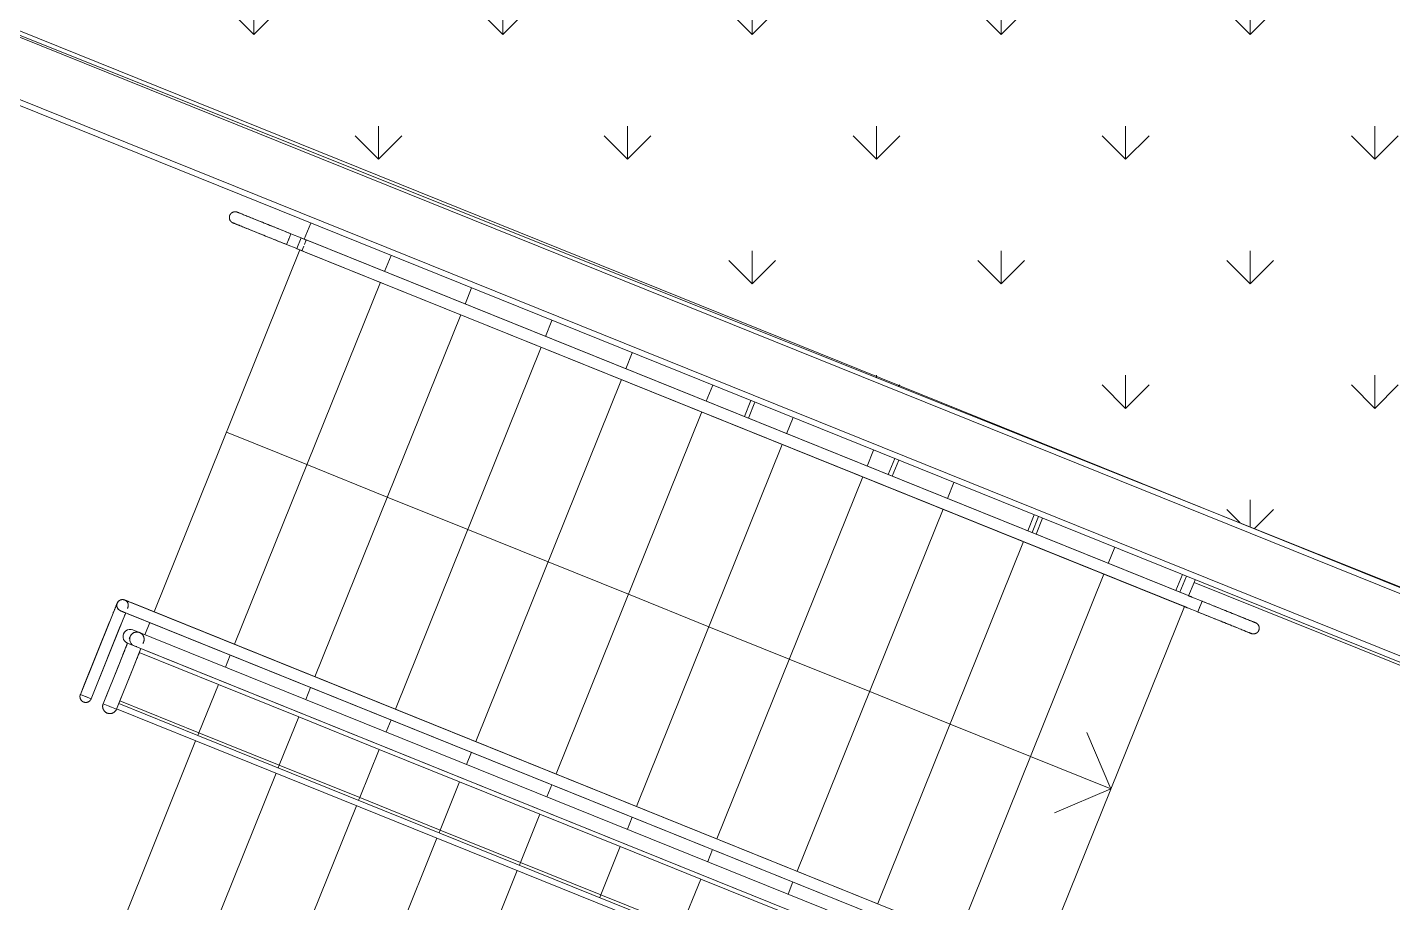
# Model space of a CAD drawing. Header units: millimetres. Extents: x -584918 to 2941280, y 3000189 to 4229862.
# Drawn here: x 208818 to 213544, y 4020652 to 4023680 of the extents above; entities that cross this region are included whole.
import ezdxf

# ---------------------------------------------------------------- set-up
doc = ezdxf.new("R2010")
doc.units = ezdxf.units.MM
for name, color, linetype, lineweight in [('Лестницы', 7, 'Continuous', 0), ('Ограждение', 7, 'Continuous', 0), ('Стены внутренние', 7, 'Continuous', 0), ('Стены отделка', 7, 'Continuous', 0), ('Стрелки вверх', 7, 'Continuous', 0), ('экспертиза условные обозначения', 1, 'Continuous', 0)]:
    doc.layers.add(name, color=color, linetype=linetype, lineweight=lineweight)

# ---------------------------------------------------------------- blocks, each defined once
blk = doc.blocks.new('Тип верхнего поручня - Верхний поручень_Внутренний_-6863545-АР Этаж 03')
at = {"layer": 'Ограждение'}
for p, q in [((23582.8, 15232.9), (20430.6, 16503.2)), ((20411.9, 16456.8), (23509.8, 15208.4)), ((20374.5, 16364.1), (20339, 16275.9)), ((20385.4, 16257.3), (20420.9, 16345.4)), ((20339, 16275.9), (20327.6, 16247.6)), ((20374, 16229), (20385.4, 16257.3)), ((20352.9, 16237.4), (20348.6, 16239.2)), ((22885.2, 13524.8), (23569.7, 15223.3)), ((23540.6, 15218.1), (23582.2, 15233.1)), ((23506.6, 15200.5), (22838.8, 13543.5)), ((23513.4, 15206.9), (23522.6, 15203.2)), ((22838.8, 13543.5), (22827.4, 13515.2)), ((22873.8, 13496.5), (22885.2, 13524.8)), ((22852.8, 13505), (22848.5, 13506.7))]:
    blk.add_line(p, q, dxfattribs=at)
at = {"layer": 'Ограждение', "flags": 128}
for points in [[(20411.9, 16456.8), (20406.2, 16460), (20401.5, 16464.6), (20398.2, 16470.2), (20396.5, 16476.5), (20396.4, 16483), (20398, 16489.3), (20401.2, 16495), (20405.8, 16499.7), (20411.4, 16503), (20417.7, 16504.7), (20424.2, 16504.8), (20430.6, 16503.2)], [(20421.2, 16480), (20421.6, 16480.9), (20422, 16481.8), (20422.5, 16482.7), (20423, 16483.6), (20423.5, 16484.4), (20424.1, 16485.2), (20424.7, 16486), (20425.3, 16486.8), (20426, 16487.6), (20426.7, 16488.3), (20427.4, 16489), (20428.1, 16489.6), (20428.9, 16490.3), (20429.7, 16490.9), (20430.5, 16491.5), (20431.4, 16492), (20432.2, 16492.5), (20433.1, 16493), (20434, 16493.4), (20434.9, 16493.8), (20435.9, 16494.2), (20436.8, 16494.5), (20437.8, 16494.8), (20438.8, 16495), (20439.7, 16495.2), (20440.7, 16495.4), (20441.7, 16495.5), (20442.7, 16495.6), (20443.7, 16495.6), (20444.7, 16495.6), (20445.7, 16495.6), (20446.7, 16495.5), (20447.7, 16495.4), (20448.7, 16495.3), (20449.7, 16495.1), (20450.6, 16494.9), (20451.6, 16494.6), (20452.5, 16494.3), (20453.5, 16493.9), (20454.4, 16493.6), (20455.3, 16493.1), (20456.2, 16492.7), (20457.1, 16492.2), (20457.9, 16491.7), (20458.8, 16491.1), (20459.6, 16490.5), (20460.4, 16489.9), (20461.1, 16489.2), (20461.8, 16488.6), (20462.5, 16487.8), (20463.2, 16487.1), (20463.9, 16486.3), (20464.5, 16485.5), (20465, 16484.7), (20465.6, 16483.9), (20466.1, 16483), (20466.6, 16482.2), (20467, 16481.3), (20467.4, 16480.4), (20467.8, 16479.4), (20468.1, 16478.5), (20468.4, 16477.5), (20468.7, 16476.6), (20468.9, 16475.6), (20469.1, 16474.6), (20469.2, 16473.6), (20469.3, 16472.6), (20469.4, 16471.6), (20469.4, 16470.6), (20469.4, 16469.6), (20469.3, 16468.6), (20469.2, 16467.6), (20469.1, 16466.6), (20468.9, 16465.6), (20468.7, 16464.7), (20468.4, 16463.7), (20468.1, 16462.8), (20467.8, 16461.8), (20467.6, 16461.3)], [(20374.5, 16364.1), (20376.4, 16368.7), (20378.2, 16373.3), (20380.1, 16377.9), (20381.9, 16382.5), (20383.8, 16387.1), (20385.6, 16391.6), (20387.4, 16396.1), (20389.2, 16400.5), (20390.9, 16404.9), (20392.7, 16409.2), (20394.4, 16413.4), (20396.1, 16417.6), (20397.7, 16421.7), (20399.3, 16425.6), (20400.9, 16429.5), (20402.4, 16433.3), (20403.9, 16437), (20405.3, 16440.5), (20406.7, 16443.9), (20408, 16447.2), (20409.3, 16450.4), (20410.5, 16453.4), (20411.7, 16456.3)], [(20418, 16472.1), (20418.7, 16473.7), (20419.2, 16475.1), (20419.7, 16476.4), (20420.2, 16477.4), (20420.5, 16478.3), (20420.8, 16479), (20421, 16479.5), (20421.1, 16479.8), (20421.2, 16480), (20421.2, 16480)], [(20467.6, 16461.3), (20467.5, 16461.2), (20467.4, 16460.9), (20467.2, 16460.5), (20467, 16459.8), (20466.7, 16459), (20466.2, 16458), (20465.8, 16456.8), (20465.2, 16455.4)], [(20458.2, 16438.1), (20457.2, 16435.5), (20456, 16432.5), (20454.7, 16429.4), (20453.4, 16426.1), (20452, 16422.8), (20450.6, 16419.2), (20449.2, 16415.6), (20447.7, 16411.9), (20446.1, 16408), (20444.5, 16404.1), (20442.9, 16400), (20441.2, 16395.9), (20439.5, 16391.7), (20437.8, 16387.4), (20436, 16383), (20434.3, 16378.6), (20432.5, 16374.1), (20430.6, 16369.6), (20428.8, 16365.1), (20427, 16360.5), (20425.1, 16355.9), (20423.2, 16351.3), (20421.4, 16346.6), (20420.9, 16345.4)], [(23525.1, 15232.2), (23523.3, 15228.2), (23523, 15226.7)], [(23582.2, 15233.1), (23572.9, 15236.1), (23563.8, 15238.4), (23555, 15239.7), (23549.3, 15240)], [(23566.8, 15215.8), (23570.5, 15217.9), (23576.7, 15221.9), (23581.3, 15225.6), (23583.9, 15228.8), (23584.4, 15231.3), (23582.8, 15232.9)], [(23582.8, 15232.9), (23582.5, 15233), (23582.2, 15233.1)]]:
    blk.add_lwpolyline(points, dxfattribs=at)
at = {"layer": 'Ограждение'}
for start, end in [(113.0513, 158.0513), (158.0513, 270.7047)]:
    blk.add_arc((20444.4, 16470.6), 25, start, end, dxfattribs=at)
blk = doc.blocks.new('Тип верхнего поручня - D50-V33-АР Этаж 03')
at = {"layer": 'Ограждение', "flags": 128}
for points in [[(0, 25), (1, 25), (2, 24.9), (3, 24.8), (4, 24.7), (5, 24.5), (5.9, 24.3), (6.9, 24), (7.9, 23.7), (8.8, 23.4), (9.7, 23), (10.6, 22.6), (11.5, 22.2), (12.4, 21.7), (13.3, 21.2), (14.1, 20.6), (14.9, 20.1), (15.7, 19.4), (16.5, 18.8), (17.2, 18.1), (17.9, 17.4), (18.6, 16.7), (19.3, 15.9), (19.9, 15.1), (20.5, 14.3), (21, 13.5), (21.6, 12.7), (22, 11.8), (22.5, 10.9), (22.9, 10), (23.3, 9.1), (23.6, 8.1), (24, 7.2), (24.2, 6.2), (24.4, 5.2), (24.6, 4.2), (24.8, 3.3), (24.9, 2.3), (25, 1.3), (25, 0.3), (25, 0)], [(25, 0), (25, -1), (24.9, -2), (24.8, -3), (24.7, -4), (24.5, -5), (24.3, -5.9), (24, -6.9), (23.7, -7.9), (23.4, -8.8), (23, -9.7), (22.6, -10.6), (22.2, -11.5), (21.7, -12.4), (21.2, -13.3), (20.6, -14.1), (20.1, -14.9), (19.4, -15.7), (18.8, -16.5), (18.1, -17.2), (17.4, -17.9), (16.7, -18.6), (15.9, -19.3), (15.1, -19.9), (14.3, -20.5), (13.5, -21), (12.7, -21.6), (11.8, -22), (10.9, -22.5), (10, -22.9), (9.1, -23.3), (8.1, -23.6), (7.2, -24), (6.2, -24.2), (5.2, -24.4), (4.2, -24.6), (3.3, -24.8), (2.3, -24.9), (1.3, -25), (0.3, -25), (0, -25)]]:
    blk.add_lwpolyline(points, dxfattribs=at)
blk = doc.blocks.new('Тип верхнего поручня - Верхний поручень_Внутренний_-V35-АР Этаж 03')
at = {"layer": 'Ограждение'}
for p, q in [((20430.6, 16503.2), (23551.7, 15245.4)), ((20383.8, 16387.2), (20412.2, 16457.7)), ((20430.2, 16368.6), (20458.2, 16438.1)), ((20458.2, 16438.1), (23509.8, 15208.4)), ((20327.6, 16247.6), (20383.8, 16387.2)), ((20374, 16229), (20430.2, 16368.6)), ((20327.6, 16247.6), (20374, 16229)), ((23519.1, 15231.6), (22827.4, 13515.2)), ((23524.3, 15229.5), (23519.1, 15231.6)), ((23551.7, 15245.4), (23533, 15199)), ((23565.5, 15212.9), (23542.3, 15222.2)), ((23565.5, 15212.9), (22873.8, 13496.5)), ((23513.8, 15206.8), (23533, 15199)), ((22873.8, 13496.5), (22827.4, 13515.2))]:
    blk.add_line(p, q, dxfattribs=at)
blk = doc.blocks.new('Тип перил - Перила_Внутренний_-6863561-АР Этаж 03')
at = {"layer": 'Ограждение'}
for p, q in [((23666.9, 15290.6), (20417.4, 16600.1)), ((20402.5, 16563), (23651.9, 15253.5)), ((20349.8, 16530.3), (20260.1, 16307.7)), ((20297.2, 16292.8), (20386.9, 16515.4)), ((20260.1, 16307.7), (20248.7, 16279.4)), ((20269.5, 16271.1), (20265.1, 16272.8)), ((20285.8, 16264.5), (20297.2, 16292.8)), ((22971.5, 13511.6), (23678, 15264.6)), ((23659.4, 15272.1), (23661.6, 15271.2)), ((23633.4, 15261), (22934.4, 13526.5)), ((22927, 13508), (22915.6, 13479.7)), ((22936.3, 13471.3), (22931.9, 13473.1)), ((22952.7, 13464.7), (22964.1, 13493))]:
    blk.add_line(p, q, dxfattribs=at)
at = {"layer": 'Ограждение', "flags": 128}
for points in [[(20349.8, 16530.3), (20350.9, 16532.9), (20351.9, 16535.5), (20353, 16538.1), (20354, 16540.7), (20355, 16543.2), (20356.1, 16545.7), (20357.1, 16548.3), (20358.1, 16550.7), (20359.1, 16553.2), (20360, 16555.6), (20361, 16558), (20361.9, 16560.3), (20362.8, 16562.6), (20363.7, 16564.8), (20364.6, 16567), (20365.5, 16569.1), (20366.3, 16571.1), (20367.1, 16573.1), (20367.9, 16575), (20368.6, 16576.9), (20369.3, 16578.7), (20370, 16580.4), (20370.7, 16582), (20371.3, 16583.5), (20371.9, 16584.9), (20372.4, 16586.3), (20372.9, 16587.6), (20373.4, 16588.8), (20373.8, 16589.8), (20374.2, 16590.8), (20374.6, 16591.7), (20374.9, 16592.5), (20375.2, 16593.2), (20375.4, 16593.8), (20375.6, 16594.3), (20375.8, 16594.7), (20375.9, 16595), (20376, 16595.2), (20376, 16595.2), (20376, 16595.2)], [(20376, 16595.2), (20376.3, 16596), (20376.7, 16596.7), (20377, 16597.4), (20377.4, 16598.1), (20377.9, 16598.8), (20378.3, 16599.4), (20378.8, 16600.1), (20379.3, 16600.7), (20379.8, 16601.3), (20380.4, 16601.9), (20381, 16602.4), (20381.6, 16603), (20382.2, 16603.5), (20382.8, 16604), (20383.5, 16604.4), (20384.1, 16604.8), (20384.8, 16605.2), (20385.5, 16605.6), (20386.3, 16606), (20387, 16606.3), (20387.7, 16606.6), (20388.5, 16606.8), (20389.3, 16607.1), (20390, 16607.2), (20390.8, 16607.4), (20391.6, 16607.5), (20392.4, 16607.7), (20393.2, 16607.7), (20394, 16607.8), (20394.8, 16607.8), (20395.6, 16607.7), (20396.4, 16607.7), (20397.2, 16607.6), (20398, 16607.5), (20398.8, 16607.3), (20399.5, 16607.1), (20400.3, 16606.9), (20401.1, 16606.7), (20401.8, 16606.4), (20402.6, 16606.1), (20403.3, 16605.8), (20404, 16605.4), (20404.7, 16605), (20405.4, 16604.6), (20406.1, 16604.1), (20406.7, 16603.7), (20407.3, 16603.2), (20407.9, 16602.6), (20408.5, 16602.1), (20409.1, 16601.5), (20409.6, 16600.9), (20410.1, 16600.3), (20410.6, 16599.7), (20411.1, 16599), (20411.5, 16598.4), (20411.9, 16597.7), (20412.3, 16597), (20412.7, 16596.3), (20413, 16595.5), (20413.3, 16594.8), (20413.6, 16594), (20413.8, 16593.3), (20414, 16592.5), (20414.2, 16591.7), (20414.3, 16590.9), (20414.4, 16590.1), (20414.5, 16589.3), (20414.5, 16588.5), (20414.6, 16587.7), (20414.5, 16586.9), (20414.5, 16586.1), (20414.4, 16585.3), (20414.3, 16584.6), (20414.2, 16583.8), (20414, 16583), (20413.8, 16582.2), (20413.5, 16581.4), (20413.3, 16580.7)], [(20417.4, 16600.1), (20416.4, 16600.5), (20415.5, 16600.9), (20414.5, 16601.3), (20413.6, 16601.7), (20412.7, 16602), (20411.9, 16602.4), (20411, 16602.7), (20410.2, 16603), (20409.4, 16603.3), (20408.7, 16603.6), (20408, 16603.9), (20407.3, 16604.2), (20406.7, 16604.4), (20406.1, 16604.7), (20405.5, 16604.9), (20405, 16605.1), (20404.5, 16605.3), (20404.1, 16605.5), (20403.7, 16605.6), (20403.3, 16605.8), (20403, 16605.9), (20402.7, 16606), (20402.5, 16606.1), (20402.3, 16606.2), (20402.2, 16606.3), (20402.1, 16606.3), (20402, 16606.3), (20402, 16606.3)], [(20405.2, 16560.6), (20404.4, 16558.7), (20403.6, 16556.7), (20402.8, 16554.7), (20401.9, 16552.6), (20401.1, 16550.4), (20400.2, 16548.2), (20399.3, 16546), (20398.3, 16543.7), (20397.4, 16541.3), (20396.4, 16538.9), (20395.4, 16536.5), (20394.4, 16534), (20393.4, 16531.5), (20392.4, 16528.9), (20391.4, 16526.4), (20390.4, 16523.8), (20389.3, 16521.3), (20388.3, 16518.7), (20387.2, 16516.1), (20386.9, 16515.4)], [(20387.1, 16569.2), (20387.1, 16569.2), (20387.2, 16569.2), (20387.3, 16569.1), (20387.4, 16569.1), (20387.6, 16569), (20387.9, 16568.9), (20388.2, 16568.8), (20388.5, 16568.6), (20388.9, 16568.5), (20389.3, 16568.3), (20389.7, 16568.1), (20390.2, 16567.9), (20390.8, 16567.7), (20391.3, 16567.5), (20391.9, 16567.3), (20392.6, 16567), (20393.3, 16566.7), (20394, 16566.4), (20394.7, 16566.1), (20395.5, 16565.8), (20396.3, 16565.5), (20397.2, 16565.1), (20398.1, 16564.8), (20398.9, 16564.4), (20399.9, 16564.1), (20400.8, 16563.7), (20401.8, 16563.3), (20402.5, 16563)], [(20413.1, 16580.2), (20413, 16580.1), (20412.9, 16579.8), (20412.8, 16579.5), (20412.6, 16579), (20412.4, 16578.4), (20412.1, 16577.8), (20411.8, 16577)], [(23660.2, 15274), (23659.4, 15272.1), (23658.6, 15270.1)]]:
    blk.add_lwpolyline(points, dxfattribs=at)
at = {"layer": 'Ограждение'}
for start, end in [(68.0513, 248.0513), (158.0513, 203.0513), (108.695, 158.0513), (91.3612, 104.7226), (58.6602, 86.4992), (60.6327, 68.0513), (208.6576, 228.0185), (233.0513, 257.4424), (248.0513, 252.4315)]:
    blk.add_arc((20394.6, 16587.8), 20, start, end, dxfattribs=at)
blk = doc.blocks.new('Тип перил - D40-V36-АР Этаж 03')
at = {"layer": 'Ограждение', "flags": 128}
for points in [[(0, 20), (0.8, 20), (1.6, 19.9), (2.4, 19.9), (3.2, 19.7), (4, 19.6), (4.8, 19.4), (5.5, 19.2), (6.3, 19), (7, 18.7), (7.8, 18.4), (8.5, 18.1), (9.2, 17.7), (9.9, 17.4), (10.6, 16.9), (11.3, 16.5), (11.9, 16), (12.6, 15.6), (13.2, 15), (13.8, 14.5), (14.3, 13.9), (14.9, 13.3), (15.4, 12.7), (15.9, 12.1), (16.4, 11.5), (16.8, 10.8), (17.2, 10.1), (17.6, 9.4), (18, 8.7), (18.3, 8), (18.6, 7.2), (18.9, 6.5), (19.2, 5.7), (19.4, 5), (19.6, 4.2), (19.7, 3.4), (19.8, 2.6), (19.9, 1.8), (20, 1), (20, 0.2), (20, 0)], [(20, 0), (20, -0.8), (19.9, -1.6), (19.9, -2.4), (19.7, -3.2), (19.6, -4), (19.4, -4.8), (19.2, -5.5), (19, -6.3), (18.7, -7), (18.4, -7.8), (18.1, -8.5), (17.7, -9.2), (17.4, -9.9), (16.9, -10.6), (16.5, -11.3), (16, -11.9), (15.6, -12.6), (15, -13.2), (14.5, -13.8), (13.9, -14.3), (13.3, -14.9), (12.7, -15.4), (12.1, -15.9), (11.5, -16.4), (10.8, -16.8), (10.1, -17.2), (9.4, -17.6), (8.7, -18), (8, -18.3), (7.2, -18.6), (6.5, -18.9), (5.7, -19.2), (5, -19.4), (4.2, -19.6), (3.4, -19.7), (2.6, -19.8), (1.8, -19.9), (1, -20), (0.2, -20), (0, -20)]]:
    blk.add_lwpolyline(points, dxfattribs=at)
blk = doc.blocks.new('Тип перил - Перила_Внутренний_-V37-АР Этаж 03')
at = {"layer": 'Ограждение'}
for p, q in [((20357.3, 16548.9), (20376, 16595.2)), ((20402, 16606.3), (20427.7, 16596)), ((20427.7, 16596), (23666.9, 15290.6)), ((20248.7, 16279.4), (20357.3, 16548.9)), ((20394.4, 16533.9), (20405.6, 16561.7)), ((20405.6, 16561.7), (20412.7, 16558.9)), ((20412.7, 16558.9), (23651.9, 15253.5)), ((20285.8, 16264.5), (20394.4, 16533.9)), ((20248.7, 16279.4), (20285.8, 16264.5)), ((23678, 15264.6), (22971.5, 13511.6)), ((23666.9, 15290.6), (23651.9, 15253.5)), ((23678, 15264.6), (23659.4, 15272.1)), ((23633.4, 15261), (22934.4, 13526.5)), ((22927, 13508), (22915.6, 13479.7)), ((22952.7, 13464.7), (22915.6, 13479.7)), ((22964.1, 13493), (22952.7, 13464.7))]:
    blk.add_line(p, q, dxfattribs=at)
blk = doc.blocks.new('Тип перил - Перила_Внутренний_-6863577-АР Этаж 03')
at = {"layer": 'Ограждение', "flags": 128}
for points in [[(20368.6, 16576.9), (20369.3, 16578.7), (20370, 16580.4), (20370.7, 16582), (20371.3, 16583.5), (20371.9, 16584.9), (20372.4, 16586.3), (20372.9, 16587.6), (20373.4, 16588.8), (20373.8, 16589.8), (20374.2, 16590.8), (20374.6, 16591.7), (20374.9, 16592.5), (20375.2, 16593.2)], [(20392.4, 16607.7), (20393.2, 16607.7), (20394, 16607.8)], [(20413.6, 16601.7), (20412.7, 16602), (20411.9, 16602.4), (20411, 16602.7), (20410.2, 16603), (20409.4, 16603.3), (20408.7, 16603.6), (20408, 16603.9), (20407.3, 16604.2), (20406.7, 16604.4), (20406.1, 16604.7), (20405.5, 16604.9), (20405, 16605.1), (20404.5, 16605.3), (20404.1, 16605.5), (20403.7, 16605.6)], [(20360, 16555.6), (20361, 16558), (20361.9, 16560.3), (20362.8, 16562.6), (20363.7, 16564.8)], [(20405.2, 16560.6), (20404.4, 16558.7), (20403.6, 16556.7), (20402.8, 16554.7), (20401.9, 16552.6), (20401.1, 16550.4), (20400.2, 16548.2), (20399.3, 16546), (20398.3, 16543.7), (20397.4, 16541.3), (20396.4, 16538.9), (20395.4, 16536.5), (20394.4, 16534)]]:
    blk.add_lwpolyline(points, dxfattribs=at)
blk = doc.blocks.new('Тип перил - Перила_Внутренний_-V38-АР Этаж 03')
at = {"layer": 'Ограждение'}
for p, q in [((20368.7, 16577), (20376, 16595.2)), ((20402, 16606.3), (20416.2, 16600.6)), ((20360, 16555.4), (20364.3, 16566.1)), ((20394.4, 16533.9), (20405.6, 16561.7))]:
    blk.add_line(p, q, dxfattribs=at)
blk = doc.blocks.new('Тип перил - Перила_Внутренний_-6863650-АР Этаж 03')
at = {"layer": 'Ограждение'}
for p, q in [((21012.7, 17858.9), (20977.2, 17873.1)), ((20962.3, 17836), (20997.7, 17821.8)), ((20968.9, 17852.4), (20970.6, 17856.8)), ((24082.9, 16621.6), (21041.7, 17847.2)), ((21026.7, 17810.1), (24068, 16584.5)), ((24130.8, 16602.3), (24095.4, 16616.6)), ((24080.4, 16579.5), (24115.8, 16565.2)), ((24124.2, 16585.9), (24122.4, 16581.6))]:
    blk.add_line(p, q, dxfattribs=at)
at = {"layer": 'Ограждение', "flags": 128}
for points in [[(21026.7, 17810.1), (21024.4, 17811), (21022, 17812), (21019.6, 17812.9), (21017.1, 17813.9), (21014.6, 17814.9), (21012.1, 17816), (21009.6, 17817), (21007, 17818), (21004.4, 17819.1), (21001.8, 17820.1), (20999.2, 17821.1), (20997.7, 17821.8)], [(21012.7, 17858.9), (21015.3, 17857.8), (21017.8, 17856.8), (21020.4, 17855.7), (21023, 17854.7), (21025.6, 17853.7), (21028.1, 17852.6), (21030.6, 17851.6), (21033.1, 17850.6), (21035.5, 17849.6), (21037.9, 17848.7), (21040.3, 17847.7), (21041.7, 17847.2)], [(24095.4, 16616.6), (24094.3, 16617), (24093.1, 16617.5), (24092, 16617.9), (24090.9, 16618.4), (24089.8, 16618.8), (24088.8, 16619.2), (24087.7, 16619.7), (24086.6, 16620.1), (24085.6, 16620.5), (24084.5, 16620.9), (24083.5, 16621.4), (24082.9, 16621.6)], [(24068, 16584.5), (24069, 16584.1), (24070, 16583.7), (24071, 16583.3), (24072.1, 16582.8), (24073.2, 16582.4), (24074.2, 16582), (24075.3, 16581.5), (24076.4, 16581.1), (24077.5, 16580.6), (24078.6, 16580.2), (24079.8, 16579.7), (24080.4, 16579.5)]]:
    blk.add_lwpolyline(points, dxfattribs=at)
blk = doc.blocks.new('Тип перил - Дуга D40_расстояние между поручнями 400-V39-АР Этаж 03')
at = {"layer": 'Ограждение'}
for p, q in [((0, 0), (0, 2.3)), ((0, -2.3), (0, 0))]:
    blk.add_line(p, q, dxfattribs=at)
at = {"layer": 'Ограждение', "flags": 128}
for points in [[(0, 20), (8, 20), (16, 20), (23.9, 20), (31.9, 20), (39.7, 20), (47.5, 20), (55.3, 20), (62.9, 20), (70.5, 20), (77.9, 20), (85.2, 20), (92.4, 20), (99.4, 20), (106.2, 20), (112.9, 20), (119.4, 20), (125.8, 20), (131.9, 20), (137.8, 20), (143.5, 20), (148.9, 20), (154.1, 20), (159.1, 20), (163.8, 20), (168.3, 20), (172.5, 20), (176.4, 20), (180, 20), (183.4, 20), (186.4, 20), (189.2, 20), (191.6, 20), (193.7, 20), (195.6, 20), (197.1, 20), (198.3, 20), (199.2, 20), (199.7, 20), (200, 20), (200, 20)], [(200, 20), (199.8, 20), (199.4, 20), (198.6, 20), (197.4, 20), (196, 20), (194.3, 20), (192.2, 20), (189.8, 20), (187.2, 20), (184.2, 20), (181, 20), (177.4, 20), (173.6, 20), (169.5, 20), (165.1, 20), (160.4, 20), (155.5, 20), (150.4, 20), (145, 20), (139.3, 20), (133.5, 20), (127.4, 20), (121.2, 20), (114.7, 20), (108.1, 20), (101.2, 20), (94.3, 20), (87.1, 20), (79.9, 20), (72.5, 20), (65, 20), (57.3, 20), (49.6, 20), (41.8, 20), (34, 20), (26.1, 20), (18.1, 20), (10.2, 20), (2.2, 20), (0, 20)], [(200, 20), (200.8, 20), (201.6, 19.9), (202.4, 19.9), (203.2, 19.7), (204, 19.6), (204.8, 19.4), (205.5, 19.2), (206.3, 19), (207, 18.7), (207.8, 18.4), (208.5, 18.1), (209.2, 17.7), (209.9, 17.4), (210.6, 16.9), (211.3, 16.5), (211.9, 16), (212.6, 15.6), (213.2, 15), (213.8, 14.5), (214.3, 13.9), (214.9, 13.3), (215.4, 12.7), (215.9, 12.1), (216.4, 11.5), (216.8, 10.8), (217.2, 10.1), (217.6, 9.4), (218, 8.7), (218.3, 8), (218.6, 7.2), (218.9, 6.5), (219.2, 5.7), (219.4, 5), (219.6, 4.2), (219.7, 3.4), (219.8, 2.6), (219.9, 1.8), (220, 1), (220, 0.2), (220, 0)], [(0, -20), (8, -20), (16, -20), (23.9, -20), (31.9, -20), (39.7, -20), (47.5, -20), (55.3, -20), (62.9, -20), (70.5, -20), (77.9, -20), (85.2, -20), (92.4, -20), (99.4, -20), (106.2, -20), (112.9, -20), (119.4, -20), (125.8, -20), (131.9, -20), (137.8, -20), (143.5, -20), (148.9, -20), (154.1, -20), (159.1, -20), (163.8, -20), (168.3, -20), (172.5, -20), (176.4, -20), (180, -20), (183.4, -20), (186.4, -20), (189.2, -20), (191.6, -20), (193.7, -20), (195.6, -20), (197.1, -20), (198.3, -20), (199.2, -20), (199.7, -20), (200, -20), (200, -20)], [(200, -20), (199.8, -20), (199.4, -20), (198.6, -20), (197.4, -20), (196, -20), (194.3, -20), (192.2, -20), (189.8, -20), (187.2, -20), (184.2, -20), (181, -20), (177.4, -20), (173.6, -20), (169.5, -20), (165.1, -20), (160.4, -20), (155.5, -20), (150.4, -20), (145, -20), (139.3, -20), (133.5, -20), (127.4, -20), (121.2, -20), (114.7, -20), (108.1, -20), (101.2, -20), (94.3, -20), (87.1, -20), (79.9, -20), (72.5, -20), (65, -20), (57.3, -20), (49.6, -20), (41.8, -20), (34, -20), (26.1, -20), (18.1, -20), (10.2, -20), (2.2, -20), (0, -20)], [(220, 0), (220, -0.8), (219.9, -1.6), (219.9, -2.4), (219.7, -3.2), (219.6, -4), (219.4, -4.8), (219.2, -5.5), (219, -6.3), (218.7, -7), (218.4, -7.8), (218.1, -8.5), (217.7, -9.2), (217.4, -9.9), (216.9, -10.6), (216.5, -11.3), (216, -11.9), (215.6, -12.6), (215, -13.2), (214.5, -13.8), (213.9, -14.3), (213.3, -14.9), (212.7, -15.4), (212.1, -15.9), (211.5, -16.4), (210.8, -16.8), (210.1, -17.2), (209.4, -17.6), (208.7, -18), (208, -18.3), (207.2, -18.6), (206.5, -18.9), (205.7, -19.2), (205, -19.4), (204.2, -19.6), (203.4, -19.7), (202.6, -19.8), (201.8, -19.9), (201, -20), (200.2, -20), (200, -20)]]:
    blk.add_lwpolyline(points, dxfattribs=at)
blk = doc.blocks.new('Тип перил - Дуга D40_расстояние между поручнями 400-V40-АР Этаж 03')
at = {"layer": 'Ограждение'}
for p, q in [((0, 0), (0, 2.3)), ((0, -2.3), (0, 0))]:
    blk.add_line(p, q, dxfattribs=at)
at = {"layer": 'Ограждение', "flags": 128}
for points in [[(0, 20), (8, 20), (16, 20), (23.9, 20), (31.9, 20), (39.7, 20), (47.5, 20), (55.3, 20), (62.9, 20), (70.5, 20), (77.9, 20), (85.2, 20), (92.4, 20), (99.4, 20), (106.2, 20), (112.9, 20), (119.4, 20), (125.8, 20), (131.9, 20), (137.8, 20), (143.5, 20), (148.9, 20), (154.1, 20), (159.1, 20), (163.8, 20), (168.3, 20), (172.5, 20), (176.4, 20), (180, 20), (183.4, 20), (186.4, 20), (189.2, 20), (191.6, 20), (193.7, 20), (195.6, 20), (197.1, 20), (198.3, 20), (199.2, 20), (199.7, 20), (200, 20), (200, 20)], [(200, 20), (199.8, 20), (199.4, 20), (198.6, 20), (197.4, 20), (196, 20), (194.3, 20), (192.2, 20), (189.8, 20), (187.2, 20), (184.2, 20), (181, 20), (177.4, 20), (173.6, 20), (169.5, 20), (165.1, 20), (160.4, 20), (155.5, 20), (150.4, 20), (145, 20), (139.3, 20), (133.5, 20), (127.4, 20), (121.2, 20), (114.7, 20), (108.1, 20), (101.2, 20), (94.3, 20), (87.1, 20), (79.9, 20), (72.5, 20), (65, 20), (57.3, 20), (49.6, 20), (41.8, 20), (34, 20), (26.1, 20), (18.1, 20), (10.2, 20), (2.2, 20), (0, 20)], [(200, 20), (200.8, 20), (201.6, 19.9), (202.4, 19.9), (203.2, 19.7), (204, 19.6), (204.8, 19.4), (205.5, 19.2), (206.3, 19), (207, 18.7), (207.8, 18.4), (208.5, 18.1), (209.2, 17.7), (209.9, 17.4), (210.6, 16.9), (211.3, 16.5), (211.9, 16), (212.6, 15.6), (213.2, 15), (213.8, 14.5), (214.3, 13.9), (214.9, 13.3), (215.4, 12.7), (215.9, 12.1), (216.4, 11.5), (216.8, 10.8), (217.2, 10.1), (217.6, 9.4), (218, 8.7), (218.3, 8), (218.6, 7.2), (218.9, 6.5), (219.2, 5.7), (219.4, 5), (219.6, 4.2), (219.7, 3.4), (219.8, 2.6), (219.9, 1.8), (220, 1), (220, 0.2), (220, 0)], [(220, 0), (220, -0.8), (219.9, -1.6), (219.9, -2.4), (219.7, -3.2), (219.6, -4), (219.4, -4.8), (219.2, -5.5), (219, -6.3), (218.7, -7), (218.4, -7.8), (218.1, -8.5), (217.7, -9.2), (217.4, -9.9), (216.9, -10.6), (216.5, -11.3), (216, -11.9), (215.6, -12.6), (215, -13.2), (214.5, -13.8), (213.9, -14.3), (213.3, -14.9), (212.7, -15.4), (212.1, -15.9), (211.5, -16.4), (210.8, -16.8), (210.1, -17.2), (209.4, -17.6), (208.7, -18), (208, -18.3), (207.2, -18.6), (206.5, -18.9), (205.7, -19.2), (205, -19.4), (204.2, -19.6), (203.4, -19.7), (202.6, -19.8), (201.8, -19.9), (201, -20), (200.2, -20), (200, -20)], [(0, -20), (8, -20), (16, -20), (23.9, -20), (31.9, -20), (39.7, -20), (47.5, -20), (55.3, -20), (62.9, -20), (70.5, -20), (77.9, -20), (85.2, -20), (92.4, -20), (99.4, -20), (106.2, -20), (112.9, -20), (119.4, -20), (125.8, -20), (131.9, -20), (137.8, -20), (143.5, -20), (148.9, -20), (154.1, -20), (159.1, -20), (163.8, -20), (168.3, -20), (172.5, -20), (176.4, -20), (180, -20), (183.4, -20), (186.4, -20), (189.2, -20), (191.6, -20), (193.7, -20), (195.6, -20), (197.1, -20), (198.3, -20), (199.2, -20), (199.7, -20), (200, -20), (200, -20)], [(200, -20), (199.8, -20), (199.4, -20), (198.6, -20), (197.4, -20), (196, -20), (194.3, -20), (192.2, -20), (189.8, -20), (187.2, -20), (184.2, -20), (181, -20), (177.4, -20), (173.6, -20), (169.5, -20), (165.1, -20), (160.4, -20), (155.5, -20), (150.4, -20), (145, -20), (139.3, -20), (133.5, -20), (127.4, -20), (121.2, -20), (114.7, -20), (108.1, -20), (101.2, -20), (94.3, -20), (87.1, -20), (79.9, -20), (72.5, -20), (65, -20), (57.3, -20), (49.6, -20), (41.8, -20), (34, -20), (26.1, -20), (18.1, -20), (10.2, -20), (2.2, -20), (0, -20)]]:
    blk.add_lwpolyline(points, dxfattribs=at)
blk = doc.blocks.new('Тип перил - Перила_Внутренний_-V41-АР Этаж 03')
at = {"layer": 'Ограждение'}
for p, q in [((20977.2, 17873.1), (20969.8, 17854.7)), ((20977.2, 17873.1), (21012.7, 17858.9)), ((20969.8, 17854.6), (20962.3, 17836)), ((20962.3, 17836), (20997.7, 17821.8)), ((21012.7, 17858.9), (20997.7, 17821.8)), ((21012.7, 17858.9), (20997.7, 17821.8)), ((20997.7, 17821.8), (21015.6, 17814.6)), ((21012.7, 17858.9), (21030.5, 17851.7)), ((21021.8, 17830.1), (21015.6, 17814.6)), ((21021.8, 17830.1), (21015.6, 17814.6)), ((21030.5, 17851.7), (21024.2, 17836.1)), ((21030.5, 17851.7), (21024.2, 17836.1)), ((21030.5, 17851.7), (21033.4, 17850.5)), ((21033.4, 17850.5), (24074.6, 16624.9)), ((21015.6, 17814.6), (21018.5, 17813.4)), ((21018.5, 17813.4), (24059.7, 16587.8)), ((24059.7, 16587.8), (24080.4, 16579.5)), ((24074.6, 16624.9), (24095.4, 16616.6)), ((24095.4, 16616.6), (24130.8, 16602.3)), ((24130.8, 16602.3), (24115.8, 16565.2)), ((24080.4, 16579.5), (24115.8, 16565.2))]:
    blk.add_line(p, q, dxfattribs=at)
blk = doc.blocks.new('Тип перил - Перила_Внутренний_-6863660-АР Этаж 03')
at = {"layer": 'Ограждение', "flags": 128}
for points in [[(24087.4, 16619.8), (24086.6, 16620.1), (24085.6, 16620.5), (24084.5, 16620.9), (24083.5, 16621.4), (24082.9, 16621.6)], [(24095.4, 16616.6), (24094.3, 16617), (24093.1, 16617.5), (24092, 16617.9), (24090.9, 16618.4)], [(24068, 16584.5), (24069, 16584.1), (24070, 16583.7), (24071, 16583.3), (24072.1, 16582.8)], [(24075.3, 16581.5), (24076.4, 16581.1), (24077.5, 16580.6), (24078.6, 16580.2), (24079.8, 16579.7), (24080.4, 16579.5)]]:
    blk.add_lwpolyline(points, dxfattribs=at)
blk = doc.blocks.new('Тип перил - Перила_Внутренний_-V42-АР Этаж 03')
at = {"layer": 'Ограждение'}
for p, q in [((24082.9, 16621.6), (24095.4, 16616.6)), ((24067.9, 16584.5), (24080.4, 16579.5))]:
    blk.add_line(p, q, dxfattribs=at)
blk = doc.blocks.new('ADSK_Ограждение_Опоры_Г_образная - D15 высота60 консоль80-139754-АР Этаж 03')
at = {"layer": 'Ограждение'}
for p, q in [((-7.5, 80), (-7.5, 20)), ((7.5, 20), (7.5, 80))]:
    blk.add_line(p, q, dxfattribs=at)
blk = doc.blocks.new('Ограждение - Ограждение-6863919-АР Этаж 03')
at = {"layer": 'Ограждение'}
for p, q in [((20647.8, 16119.2), (20374.1, 16229.4)), ((20647.8, 16119.2), (20374.1, 16229.4)), ((20655.2, 16137.7), (20381.6, 16248)), ((20655.2, 16137.7), (20381.6, 16248)), ((23425.7, 14999.7), (20647.8, 16119.2)), ((23433.2, 15018.3), (20655.2, 16137.7))]:
    blk.add_line(p, q, dxfattribs=at)

msp = doc.modelspace()

# ---------------------------------------------------------------- hatches: boundary and pattern name
at = {"layer": 'экспертиза условные обозначения'}
h = msp.add_hatch(dxfattribs=at)
h.set_pattern_fill('GRASS', color=2, scale=24)
h.set_pattern_definition([(90, (109166.84, 3464580.1), (-431.0523, 431.0523), [114.3, -747.8046]), (45, (109166.84, 3464580.1), (-431.0523, 431.0523), [114.3, -495.3]), (135, (109166.84, 3464580.1), (-431.0523, -431.0523), [114.3, -495.3])])
h.paths.add_polyline_path([(209001.082, 4030332.633), (206653.767, 4024507.815), (216302.353, 4020653.225), (216956.01, 4022275.263), (218004.165, 4021852.872), (218004.165, 4026693.744)])
at = {"layer": 'экспертиза условные обозначения', "lineweight": -3}
h = msp.add_hatch(dxfattribs=at)
h.set_pattern_fill('GRASS', color=3, scale=24)
h.set_pattern_definition([(90, (188374.25, 3759702.1), (-431.0523, 431.0523), [114.3, -747.8046]), (45, (188374.25, 3759702.1), (-431.0523, 431.0523), [114.3, -495.3]), (135, (188374.25, 3759702.1), (-431.0523, -431.0523), [114.3, -495.3])])
edge = h.paths.add_edge_path()
edge.add_line((197174.524, 4022187.771), (197884.699, 4023950.057))
edge.add_line((197884.699, 4023950.057), (211211.276, 4018574.255))
edge.add_line((211211.276, 4018574.255), (210502.97, 4016816.606))
edge.add_line((210502.97, 4016816.606), (209348.703, 4017281.759))
edge.add_arc((208902.24, 4016256.474), 1118.275, 66.469157, 178.916966)
edge.add_line((207784.165, 4016277.61), (207784.165, 4014442.249))
edge.add_line((207784.165, 4014442.249), (204884.165, 4014442.249))
edge.add_line((204884.165, 4014442.249), (204884.165, 4019075.51))
edge.add_line((204884.165, 4019075.51), (200948.703, 4020666.833))
edge.add_line((200948.703, 4020666.833), (197174.524, 4022187.771))

# ---------------------------------------------------------------- linework, layer by layer
at = {"layer": 'Лестницы'}
for p, q in [((209799.302, 4023003.019), (209776.968, 4022947.597)), ((209799.302, 4023003.019), (209776.968, 4022947.597)), ((209761.924, 4022910.267), (209257.326, 4021658.117)), ((209761.924, 4022910.267), (209257.326, 4021658.117)), ((210077.557, 4022890.886), (210055.131, 4022835.235)), ((210077.557, 4022890.886), (210055.131, 4022835.235)), ((210040.18, 4022798.134), (209535.582, 4021545.984)), ((210040.18, 4022798.134), (209535.582, 4021545.984)), ((210355.813, 4022778.753), (210333.387, 4022723.102)), ((210355.813, 4022778.753), (210333.387, 4022723.102)), ((210318.435, 4022686.001), (209813.837, 4021433.851)), ((210318.435, 4022686.001), (209813.837, 4021433.851)), ((210634.069, 4022666.62), (210611.642, 4022610.969)), ((210634.069, 4022666.62), (210611.642, 4022610.969)), ((210596.691, 4022573.868), (210092.093, 4021321.718)), ((210596.691, 4022573.868), (210092.093, 4021321.718)), ((210912.324, 4022554.487), (210889.898, 4022498.836)), ((210912.324, 4022554.487), (210889.898, 4022498.836)), ((210874.947, 4022461.736), (210370.349, 4021209.585)), ((210874.947, 4022461.736), (210370.349, 4021209.585)), ((211190.58, 4022442.355), (211168.154, 4022386.703)), ((211190.58, 4022442.355), (211168.154, 4022386.703)), ((211153.202, 4022349.603), (210648.604, 4021097.452)), ((211153.202, 4022349.603), (210648.604, 4021097.452)), ((211468.836, 4022330.222), (211446.409, 4022274.571)), ((211468.836, 4022330.222), (211446.409, 4022274.571)), ((211431.458, 4022237.47), (210926.86, 4020985.319)), ((211431.458, 4022237.47), (210926.86, 4020985.319)), ((211747.091, 4022218.089), (211724.665, 4022162.438)), ((211747.091, 4022218.089), (211724.665, 4022162.438)), ((211709.714, 4022125.337), (211205.116, 4020873.186)), ((211709.714, 4022125.337), (211205.116, 4020873.186)), ((212025.347, 4022105.956), (212002.921, 4022050.305)), ((212025.347, 4022105.956), (212002.921, 4022050.305)), ((211987.969, 4022013.204), (211483.371, 4020761.054)), ((211987.969, 4022013.204), (211483.371, 4020761.054)), ((212303.603, 4021993.823), (212281.176, 4021938.172)), ((212303.603, 4021993.823), (212281.176, 4021938.172)), ((212266.225, 4021901.071), (211761.627, 4020648.921)), ((212266.225, 4021901.071), (211761.627, 4020648.921)), ((212581.858, 4021881.69), (212559.432, 4021826.039)), ((212581.858, 4021881.69), (212559.432, 4021826.039)), ((212544.481, 4021788.938), (212039.883, 4020536.788)), ((212544.481, 4021788.938), (212039.883, 4020536.788)), ((212856.376, 4021760.282), (212837.546, 4021713.555)), ((212856.376, 4021760.282), (212837.546, 4021713.555)), ((212822.878, 4021677.157), (212318.139, 4020424.655)), ((212822.878, 4021677.157), (212318.139, 4020424.655)), ((209242.375, 4021621.016), (209225.555, 4021579.278)), ((209242.375, 4021621.016), (209225.555, 4021579.278)), ((209479.515, 4021406.856), (209205.897, 4021517.12)), ((209520.631, 4021508.883), (209503.811, 4021467.145)), ((209520.631, 4021508.883), (209503.811, 4021467.145)), ((209412.236, 4021239.903), (209479.515, 4021406.856)), ((209412.236, 4021239.903), (209479.515, 4021406.856)), ((209757.771, 4021294.723), (209479.515, 4021406.856)), ((209798.886, 4021396.75), (209782.067, 4021355.012)), ((209798.886, 4021396.75), (209782.067, 4021355.012)), ((209412.236, 4021239.903), (209138.618, 4021350.167)), ((209690.491, 4021127.77), (209757.771, 4021294.723)), ((209690.491, 4021127.77), (209757.771, 4021294.723)), ((210036.027, 4021182.59), (209757.771, 4021294.723)), ((210077.142, 4021284.617), (210060.322, 4021242.879)), ((210077.142, 4021284.617), (210060.322, 4021242.879)), ((208821.669, 4019774.423), (209401.022, 4021212.077)), ((208821.669, 4019774.423), (209401.022, 4021212.077)), ((209408.498, 4021230.627), (209412.236, 4021239.903)), ((209408.498, 4021230.627), (209412.236, 4021239.903)), ((209690.491, 4021127.77), (209412.236, 4021239.903)), ((209968.747, 4021015.637), (210036.027, 4021182.59)), ((209968.747, 4021015.637), (210036.027, 4021182.59)), ((210314.282, 4021070.457), (210036.027, 4021182.59)), ((210355.398, 4021172.484), (210338.578, 4021130.746)), ((210355.398, 4021172.484), (210338.578, 4021130.746)), ((209686.754, 4021118.494), (209690.491, 4021127.77)), ((209686.754, 4021118.494), (209690.491, 4021127.77)), ((209968.747, 4021015.637), (209690.491, 4021127.77)), ((209099.925, 4019662.29), (209679.278, 4021099.944)), ((209099.925, 4019662.29), (209679.278, 4021099.944)), ((210247.003, 4020903.504), (210314.282, 4021070.457)), ((210247.003, 4020903.504), (210314.282, 4021070.457)), ((210592.538, 4020958.324), (210314.282, 4021070.457)), ((210633.653, 4021060.351), (210616.834, 4021018.613)), ((210633.653, 4021060.351), (210616.834, 4021018.613)), ((209965.009, 4021006.362), (209968.747, 4021015.637)), ((209965.009, 4021006.362), (209968.747, 4021015.637)), ((210247.003, 4020903.504), (209968.747, 4021015.637)), ((209378.18, 4019550.157), (209957.534, 4020987.811)), ((209378.18, 4019550.157), (209957.534, 4020987.811)), ((210525.258, 4020791.371), (210592.538, 4020958.324)), ((210525.258, 4020791.371), (210592.538, 4020958.324)), ((210870.794, 4020846.192), (210592.538, 4020958.324)), ((210911.909, 4020948.219), (210895.089, 4020906.48)), ((210911.909, 4020948.219), (210895.089, 4020906.48)), ((209656.436, 4019438.024), (210235.789, 4020875.678)), ((209656.436, 4019438.024), (210235.789, 4020875.678)), ((210243.265, 4020894.229), (210247.003, 4020903.504)), ((210243.265, 4020894.229), (210247.003, 4020903.504)), ((210525.258, 4020791.371), (210247.003, 4020903.504)), ((210803.514, 4020679.238), (210870.794, 4020846.192)), ((210803.514, 4020679.238), (210870.794, 4020846.192)), ((211149.049, 4020734.059), (210870.794, 4020846.192)), ((211190.165, 4020836.086), (211173.345, 4020794.347)), ((211190.165, 4020836.086), (211173.345, 4020794.347)), ((210521.521, 4020782.096), (210525.258, 4020791.371)), ((210521.521, 4020782.096), (210525.258, 4020791.371)), ((210803.514, 4020679.238), (210525.258, 4020791.371)), ((209934.692, 4019325.891), (210514.045, 4020763.545)), ((209934.692, 4019325.891), (210514.045, 4020763.545)), ((211081.77, 4020567.105), (211149.049, 4020734.059)), ((211081.77, 4020567.105), (211149.049, 4020734.059)), ((211427.305, 4020621.926), (211149.049, 4020734.059)), ((211468.42, 4020723.953), (211451.601, 4020682.214)), ((211468.42, 4020723.953), (211451.601, 4020682.214)), ((210799.776, 4020669.963), (210803.514, 4020679.238)), ((210799.776, 4020669.963), (210803.514, 4020679.238)), ((211081.77, 4020567.105), (210803.514, 4020679.238))]:
    msp.add_line(p, q, dxfattribs=at)
at = {"layer": 'Стены внутренние'}
for p, q in [((212856.376, 4021760.282), (212860.114, 4021769.557)), ((214711.414, 4021012.73), (212856.376, 4021760.282))]:
    msp.add_line(p, q, dxfattribs=at)
at = {"layer": 'Стены отделка'}
for p, q in [((214174.145, 4021498.777), (208219.474, 4023898.421)), ((208211.999, 4023879.87), (214185.22, 4021472.751)), ((214722.627, 4021040.555), (208322.747, 4023619.611)), ((208333.822, 4023593.586), (214775.441, 4020997.709))]:
    msp.add_line(p, q, dxfattribs=at)
at = {"layer": 'Стрелки вверх'}
for p, q in [((209507.756, 4022279.554), (209786.012, 4022167.421)), ((209786.012, 4022167.421), (210064.268, 4022055.289)), ((210064.268, 4022055.289), (210342.523, 4021943.156)), ((210342.523, 4021943.156), (210620.779, 4021831.023)), ((210620.779, 4021831.023), (210899.035, 4021718.89)), ((210899.035, 4021718.89), (211177.29, 4021606.757)), ((211177.29, 4021606.757), (211455.546, 4021494.624)), ((211455.546, 4021494.624), (211733.802, 4021382.491)), ((211733.802, 4021382.491), (212012.057, 4021270.358)), ((212012.057, 4021270.358), (212290.313, 4021158.225)), ((212568.569, 4021046.093), (212485.507, 4021241.287)), ((212290.313, 4021158.225), (212568.569, 4021046.093)), ((212568.569, 4021046.093), (212373.374, 4020963.031))]:
    msp.add_line(p, q, dxfattribs=at)
at = {"layer": 'экспертиза условные обозначения', "color": 2}
msp.add_lwpolyline([(209001.082, 4030332.633), (206653.767, 4024507.815), (216302.353, 4020653.225), (216956.01, 4022275.263), (218004.165, 4021852.872), (218004.165, 4026693.744), (209001.082, 4030332.633)], dxfattribs=at)

# ---------------------------------------------------------------- block references
at = {"layer": 'Ограждение'}
for name, p, rotation in [('Тип перил - Дуга D40_расстояние между поручнями 400-V39-АР Этаж 03', (209723.024, 4022947.506), 158.0513009164569), ('ADSK_Ограждение_Опоры_Г_образная - D15 высота60 консоль80-139754-АР Этаж 03', (211299.806, 4022312.087), 338.0513009164576), ('ADSK_Ограждение_Опоры_Г_образная - D15 высота60 консоль80-139754-АР Этаж 03', (211797.565, 4022111.497), 338.0513009164576), ('ADSK_Ограждение_Опоры_Г_образная - D15 высота60 консоль80-139754-АР Этаж 03', (212295.324, 4021910.908), 338.0513009164576), ('ADSK_Ограждение_Опоры_Г_образная - D15 высота60 консоль80-139754-АР Этаж 03', (212793.082, 4021710.318), 338.0513009164576), ('Тип перил - Дуга D40_расстояние между поручнями 400-V40-АР Этаж 03', (212876.588, 4021676.667), 338.0513009164569), ('Тип перил - D40-V36-АР Этаж 03', (209020.552, 4021364.86), 248.0513009164555), ('Тип верхнего поручня - D50-V33-АР Этаж 03', (209104.029, 4021331.22), 248.0513009164555)]:
    msp.add_blockref(name, p, dxfattribs=dict(at, rotation=rotation))
for name in ['Тип перил - Перила_Внутренний_-6863650-АР Этаж 03', 'Тип перил - Перила_Внутренний_-V41-АР Этаж 03', 'Тип перил - Перила_Внутренний_-6863561-АР Этаж 03', 'Тип перил - Перила_Внутренний_-V37-АР Этаж 03', 'Тип перил - Перила_Внутренний_-V38-АР Этаж 03', 'Тип перил - Перила_Внутренний_-6863577-АР Этаж 03', 'Тип перил - Перила_Внутренний_-V42-АР Этаж 03', 'Тип перил - Перила_Внутренний_-6863660-АР Этаж 03', 'Тип верхнего поручня - Верхний поручень_Внутренний_-6863545-АР Этаж 03', 'Тип верхнего поручня - Верхний поручень_Внутренний_-V35-АР Этаж 03', 'Ограждение - Ограждение-6863919-АР Этаж 03']:
    msp.add_blockref(name, (188753.266, 4005092.916), dxfattribs=at)

doc.saveas('drawing.dxf')
